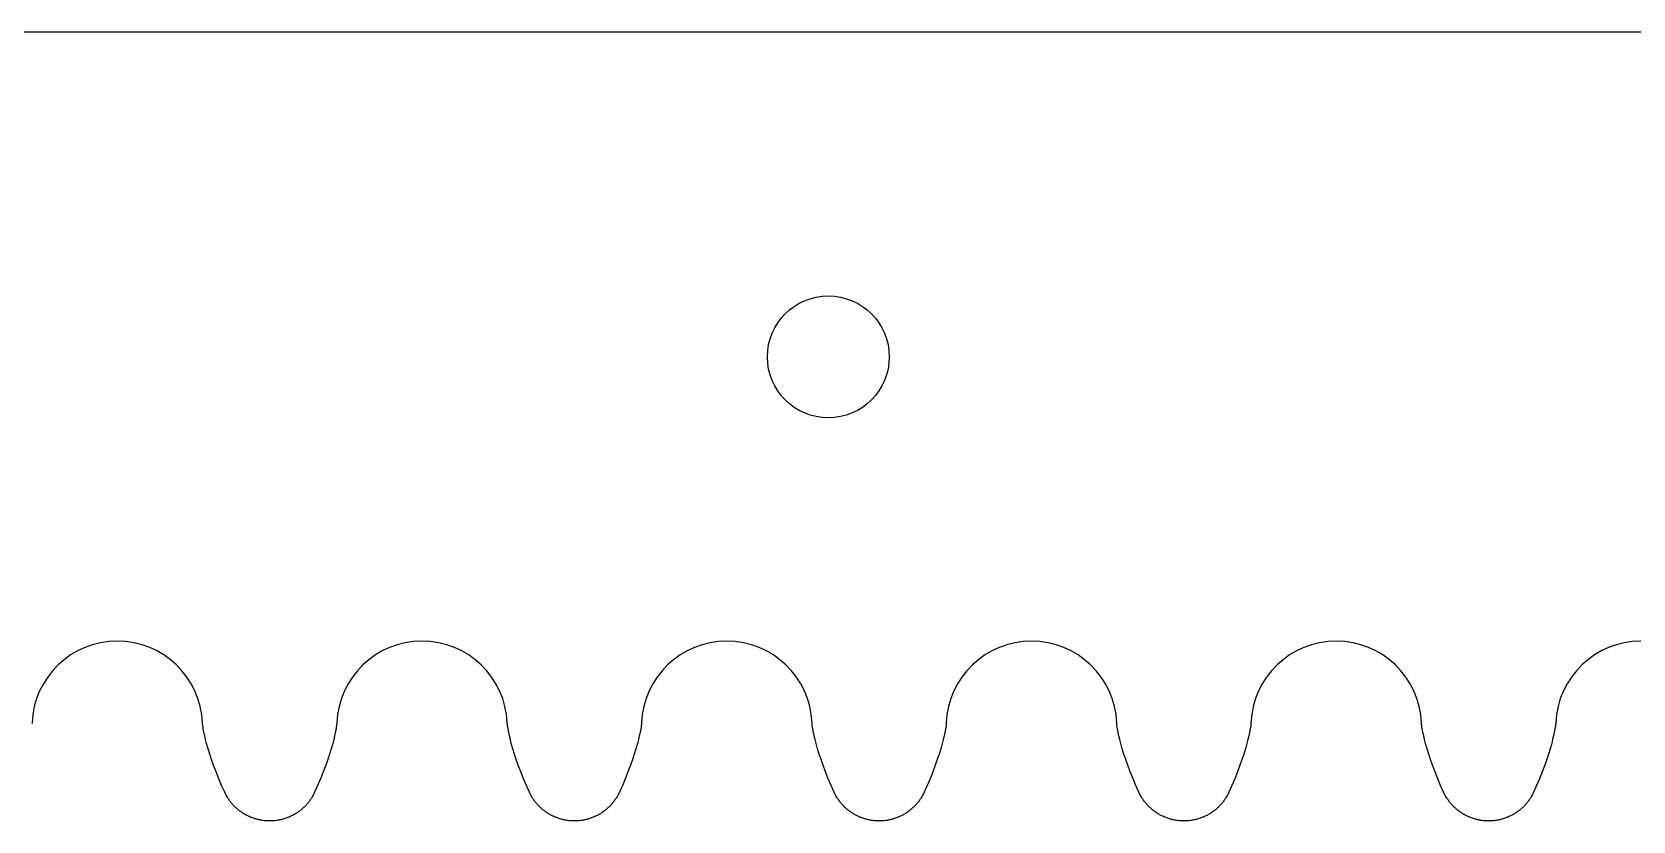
# Model space of a CAD drawing. Extents: x -1581 to -1270, y 120 to 168.
# Drawn here: x -1464.8 to -1425.4, y 119.9 to 139.33 of the extents above; entities that cross this region are included whole.
import ezdxf

# ---------------------------------------------------------------- set-up
doc = ezdxf.new("R2010")
doc.units = 0
doc.layers.add('V2_X8M8_BEARINGS', color=7, linetype='CONTINUOUS')

msp = doc.modelspace()

# ---------------------------------------------------------------- linework, layer by layer
at = {"layer": 'V2_X8M8_BEARINGS'}
for p, q in [((-1580.467, 139.332, -0.042), (-1334.697, 139.332, -0.042)), ((-1464.797, 122.313, -0.042), (-1464.798, 122.298, -0.042)), ((-1460.6, 122.298, -0.042), (-1460.601, 122.313, -0.042)), ((-1460.599, 122.29, -0.042), (-1460.6, 122.298, -0.042)), ((-1460.599, 122.285, -0.042), (-1460.599, 122.29, -0.042)), ((-1460.598, 122.277, -0.042), (-1460.599, 122.285, -0.042)), ((-1460.595, 122.252, -0.042), (-1460.598, 122.277, -0.042)), ((-1460.589, 122.217, -0.042), (-1460.595, 122.252, -0.042)), ((-1460.582, 122.171, -0.042), (-1460.589, 122.217, -0.042)), ((-1460.565, 122.085, -0.042), (-1460.582, 122.171, -0.042)), ((-1457.316, 122.171, -0.042), (-1457.333, 122.085, -0.042)), ((-1457.308, 122.217, -0.042), (-1457.316, 122.171, -0.042)), ((-1457.303, 122.252, -0.042), (-1457.308, 122.217, -0.042)), ((-1457.3, 122.277, -0.042), (-1457.303, 122.252, -0.042)), ((-1457.299, 122.285, -0.042), (-1457.3, 122.277, -0.042)), ((-1457.298, 122.298, -0.042), (-1457.299, 122.29, -0.042)), ((-1457.299, 122.29, -0.042), (-1457.299, 122.285, -0.042)), ((-1457.297, 122.313, -0.042), (-1457.298, 122.298, -0.042)), ((-1453.1, 122.298, -0.042), (-1453.101, 122.313, -0.042)), ((-1453.099, 122.29, -0.042), (-1453.1, 122.298, -0.042)), ((-1453.099, 122.285, -0.042), (-1453.099, 122.29, -0.042)), ((-1453.098, 122.277, -0.042), (-1453.099, 122.285, -0.042)), ((-1453.095, 122.252, -0.042), (-1453.098, 122.277, -0.042)), ((-1453.089, 122.217, -0.042), (-1453.095, 122.252, -0.042)), ((-1453.082, 122.171, -0.042), (-1453.089, 122.217, -0.042)), ((-1453.065, 122.085, -0.042), (-1453.082, 122.171, -0.042)), ((-1449.816, 122.171, -0.042), (-1449.833, 122.085, -0.042)), ((-1449.808, 122.217, -0.042), (-1449.816, 122.171, -0.042)), ((-1449.803, 122.252, -0.042), (-1449.808, 122.217, -0.042)), ((-1449.8, 122.277, -0.042), (-1449.803, 122.252, -0.042)), ((-1449.799, 122.285, -0.042), (-1449.8, 122.277, -0.042)), ((-1449.798, 122.298, -0.042), (-1449.799, 122.29, -0.042)), ((-1449.799, 122.29, -0.042), (-1449.799, 122.285, -0.042)), ((-1449.797, 122.313, -0.042), (-1449.798, 122.298, -0.042)), ((-1445.6, 122.298, -0.042), (-1445.601, 122.313, -0.042)), ((-1445.599, 122.29, -0.042), (-1445.6, 122.298, -0.042)), ((-1445.599, 122.285, -0.042), (-1445.599, 122.29, -0.042)), ((-1445.598, 122.277, -0.042), (-1445.599, 122.285, -0.042)), ((-1445.595, 122.252, -0.042), (-1445.598, 122.277, -0.042)), ((-1445.589, 122.217, -0.042), (-1445.595, 122.252, -0.042)), ((-1445.582, 122.171, -0.042), (-1445.589, 122.217, -0.042)), ((-1445.565, 122.085, -0.042), (-1445.582, 122.171, -0.042)), ((-1442.316, 122.171, -0.042), (-1442.333, 122.085, -0.042)), ((-1442.308, 122.217, -0.042), (-1442.316, 122.171, -0.042)), ((-1442.303, 122.252, -0.042), (-1442.308, 122.217, -0.042)), ((-1442.3, 122.277, -0.042), (-1442.303, 122.252, -0.042)), ((-1442.299, 122.285, -0.042), (-1442.3, 122.277, -0.042)), ((-1442.298, 122.298, -0.042), (-1442.299, 122.29, -0.042)), ((-1442.299, 122.29, -0.042), (-1442.299, 122.285, -0.042)), ((-1442.297, 122.313, -0.042), (-1442.298, 122.298, -0.042)), ((-1438.1, 122.298, -0.042), (-1438.101, 122.313, -0.042)), ((-1438.099, 122.29, -0.042), (-1438.1, 122.298, -0.042)), ((-1438.099, 122.285, -0.042), (-1438.099, 122.29, -0.042)), ((-1438.098, 122.277, -0.042), (-1438.099, 122.285, -0.042)), ((-1438.095, 122.252, -0.042), (-1438.098, 122.277, -0.042)), ((-1438.089, 122.217, -0.042), (-1438.095, 122.252, -0.042)), ((-1438.082, 122.171, -0.042), (-1438.089, 122.217, -0.042)), ((-1438.065, 122.085, -0.042), (-1438.082, 122.171, -0.042)), ((-1434.816, 122.171, -0.042), (-1434.833, 122.085, -0.042)), ((-1434.808, 122.217, -0.042), (-1434.816, 122.171, -0.042)), ((-1434.803, 122.252, -0.042), (-1434.808, 122.217, -0.042)), ((-1434.8, 122.277, -0.042), (-1434.803, 122.252, -0.042)), ((-1434.799, 122.285, -0.042), (-1434.8, 122.277, -0.042)), ((-1434.798, 122.298, -0.042), (-1434.799, 122.29, -0.042)), ((-1434.799, 122.29, -0.042), (-1434.799, 122.285, -0.042)), ((-1434.797, 122.313, -0.042), (-1434.798, 122.298, -0.042)), ((-1430.6, 122.298, -0.042), (-1430.6, 122.313, -0.042)), ((-1430.599, 122.29, -0.042), (-1430.6, 122.298, -0.042)), ((-1430.599, 122.285, -0.042), (-1430.599, 122.29, -0.042)), ((-1430.598, 122.277, -0.042), (-1430.599, 122.285, -0.042)), ((-1430.595, 122.252, -0.042), (-1430.598, 122.277, -0.042)), ((-1430.589, 122.217, -0.042), (-1430.595, 122.252, -0.042)), ((-1430.582, 122.171, -0.042), (-1430.589, 122.217, -0.042)), ((-1430.565, 122.085, -0.042), (-1430.582, 122.171, -0.042)), ((-1427.316, 122.171, -0.042), (-1427.333, 122.085, -0.042)), ((-1427.308, 122.217, -0.042), (-1427.316, 122.171, -0.042)), ((-1427.303, 122.252, -0.042), (-1427.308, 122.217, -0.042)), ((-1427.3, 122.277, -0.042), (-1427.303, 122.252, -0.042)), ((-1427.299, 122.285, -0.042), (-1427.3, 122.277, -0.042)), ((-1427.298, 122.298, -0.042), (-1427.299, 122.29, -0.042)), ((-1427.299, 122.29, -0.042), (-1427.299, 122.285, -0.042)), ((-1427.297, 122.313, -0.042), (-1427.298, 122.298, -0.042)), ((-1460.546, 121.997, -0.042), (-1460.565, 122.085, -0.042)), ((-1460.525, 121.907, -0.042), (-1460.546, 121.997, -0.042)), ((-1460.501, 121.814, -0.042), (-1460.525, 121.907, -0.042)), ((-1460.464, 121.683, -0.042), (-1460.501, 121.814, -0.042)), ((-1457.397, 121.814, -0.042), (-1457.434, 121.683, -0.042)), ((-1457.373, 121.907, -0.042), (-1457.397, 121.814, -0.042)), ((-1457.352, 121.997, -0.042), (-1457.373, 121.907, -0.042)), ((-1457.333, 122.085, -0.042), (-1457.352, 121.997, -0.042)), ((-1453.046, 121.997, -0.042), (-1453.065, 122.085, -0.042)), ((-1453.025, 121.907, -0.042), (-1453.046, 121.997, -0.042)), ((-1453.001, 121.814, -0.042), (-1453.025, 121.907, -0.042)), ((-1452.964, 121.683, -0.042), (-1453.001, 121.814, -0.042)), ((-1449.897, 121.814, -0.042), (-1449.934, 121.683, -0.042)), ((-1449.873, 121.907, -0.042), (-1449.897, 121.814, -0.042)), ((-1449.852, 121.997, -0.042), (-1449.873, 121.907, -0.042)), ((-1449.833, 122.085, -0.042), (-1449.852, 121.997, -0.042)), ((-1445.546, 121.997, -0.042), (-1445.565, 122.085, -0.042)), ((-1445.525, 121.907, -0.042), (-1445.546, 121.997, -0.042)), ((-1445.501, 121.814, -0.042), (-1445.525, 121.907, -0.042)), ((-1445.464, 121.683, -0.042), (-1445.501, 121.814, -0.042)), ((-1442.397, 121.814, -0.042), (-1442.434, 121.683, -0.042)), ((-1442.373, 121.907, -0.042), (-1442.397, 121.814, -0.042)), ((-1442.352, 121.997, -0.042), (-1442.373, 121.907, -0.042)), ((-1442.333, 122.085, -0.042), (-1442.352, 121.997, -0.042)), ((-1438.046, 121.997, -0.042), (-1438.065, 122.085, -0.042)), ((-1438.025, 121.907, -0.042), (-1438.046, 121.997, -0.042)), ((-1438.001, 121.814, -0.042), (-1438.025, 121.907, -0.042)), ((-1437.964, 121.683, -0.042), (-1438.001, 121.814, -0.042)), ((-1434.897, 121.814, -0.042), (-1434.934, 121.683, -0.042)), ((-1434.873, 121.907, -0.042), (-1434.897, 121.814, -0.042)), ((-1434.852, 121.997, -0.042), (-1434.873, 121.907, -0.042)), ((-1434.833, 122.085, -0.042), (-1434.852, 121.997, -0.042)), ((-1430.546, 121.997, -0.042), (-1430.565, 122.085, -0.042)), ((-1430.525, 121.907, -0.042), (-1430.546, 121.997, -0.042)), ((-1430.501, 121.814, -0.042), (-1430.525, 121.907, -0.042)), ((-1430.464, 121.683, -0.042), (-1430.501, 121.814, -0.042)), ((-1427.397, 121.814, -0.042), (-1427.434, 121.683, -0.042)), ((-1427.373, 121.907, -0.042), (-1427.397, 121.814, -0.042)), ((-1427.352, 121.997, -0.042), (-1427.373, 121.907, -0.042)), ((-1427.333, 122.085, -0.042), (-1427.352, 121.997, -0.042)), ((-1460.423, 121.55, -0.042), (-1460.464, 121.683, -0.042)), ((-1460.378, 121.414, -0.042), (-1460.423, 121.55, -0.042)), ((-1460.329, 121.275, -0.042), (-1460.378, 121.414, -0.042)), ((-1457.52, 121.414, -0.042), (-1457.568, 121.275, -0.042)), ((-1457.475, 121.55, -0.042), (-1457.52, 121.414, -0.042)), ((-1457.434, 121.683, -0.042), (-1457.475, 121.55, -0.042)), ((-1452.923, 121.55, -0.042), (-1452.964, 121.683, -0.042)), ((-1452.878, 121.414, -0.042), (-1452.923, 121.55, -0.042)), ((-1452.829, 121.275, -0.042), (-1452.878, 121.414, -0.042)), ((-1450.02, 121.414, -0.042), (-1450.068, 121.275, -0.042)), ((-1449.975, 121.55, -0.042), (-1450.02, 121.414, -0.042)), ((-1449.934, 121.683, -0.042), (-1449.975, 121.55, -0.042)), ((-1445.423, 121.55, -0.042), (-1445.464, 121.683, -0.042)), ((-1445.378, 121.414, -0.042), (-1445.423, 121.55, -0.042)), ((-1445.329, 121.275, -0.042), (-1445.378, 121.414, -0.042)), ((-1442.52, 121.414, -0.042), (-1442.568, 121.275, -0.042)), ((-1442.475, 121.55, -0.042), (-1442.52, 121.414, -0.042)), ((-1442.434, 121.683, -0.042), (-1442.475, 121.55, -0.042)), ((-1437.923, 121.55, -0.042), (-1437.964, 121.683, -0.042)), ((-1437.878, 121.414, -0.042), (-1437.923, 121.55, -0.042)), ((-1437.829, 121.275, -0.042), (-1437.878, 121.414, -0.042)), ((-1435.02, 121.414, -0.042), (-1435.068, 121.275, -0.042)), ((-1434.975, 121.55, -0.042), (-1435.02, 121.414, -0.042)), ((-1434.934, 121.683, -0.042), (-1434.975, 121.55, -0.042)), ((-1430.423, 121.55, -0.042), (-1430.464, 121.683, -0.042)), ((-1430.378, 121.414, -0.042), (-1430.423, 121.55, -0.042)), ((-1430.329, 121.275, -0.042), (-1430.378, 121.414, -0.042)), ((-1427.519, 121.414, -0.042), (-1427.568, 121.275, -0.042)), ((-1427.475, 121.55, -0.042), (-1427.519, 121.414, -0.042)), ((-1427.434, 121.683, -0.042), (-1427.475, 121.55, -0.042)), ((-1460.267, 121.11, -0.042), (-1460.329, 121.275, -0.042)), ((-1460.201, 120.944, -0.042), (-1460.267, 121.11, -0.042)), ((-1457.631, 121.11, -0.042), (-1457.697, 120.944, -0.042)), ((-1457.568, 121.275, -0.042), (-1457.631, 121.11, -0.042)), ((-1452.767, 121.11, -0.042), (-1452.829, 121.275, -0.042)), ((-1452.701, 120.944, -0.042), (-1452.767, 121.11, -0.042)), ((-1450.131, 121.11, -0.042), (-1450.197, 120.944, -0.042)), ((-1450.068, 121.275, -0.042), (-1450.131, 121.11, -0.042)), ((-1445.267, 121.11, -0.042), (-1445.329, 121.275, -0.042)), ((-1445.201, 120.944, -0.042), (-1445.267, 121.11, -0.042)), ((-1442.631, 121.11, -0.042), (-1442.697, 120.944, -0.042)), ((-1442.568, 121.275, -0.042), (-1442.631, 121.11, -0.042)), ((-1437.767, 121.11, -0.042), (-1437.829, 121.275, -0.042)), ((-1437.701, 120.944, -0.042), (-1437.767, 121.11, -0.042)), ((-1435.131, 121.11, -0.042), (-1435.197, 120.944, -0.042)), ((-1435.068, 121.275, -0.042), (-1435.131, 121.11, -0.042)), ((-1430.267, 121.11, -0.042), (-1430.329, 121.275, -0.042)), ((-1430.201, 120.944, -0.042), (-1430.267, 121.11, -0.042)), ((-1427.631, 121.11, -0.042), (-1427.697, 120.944, -0.042)), ((-1427.568, 121.275, -0.042), (-1427.631, 121.11, -0.042)), ((-1460.13, 120.778, -0.042), (-1460.201, 120.944, -0.042)), ((-1460.056, 120.612, -0.042), (-1460.13, 120.778, -0.042)), ((-1460.038, 120.575, -0.042), (-1460.056, 120.612, -0.042)), ((-1460.019, 120.538, -0.042), (-1460.038, 120.575, -0.042)), ((-1457.86, 120.575, -0.042), (-1457.879, 120.538, -0.042)), ((-1457.842, 120.612, -0.042), (-1457.86, 120.575, -0.042)), ((-1457.768, 120.778, -0.042), (-1457.842, 120.612, -0.042)), ((-1457.697, 120.944, -0.042), (-1457.768, 120.778, -0.042)), ((-1452.63, 120.778, -0.042), (-1452.701, 120.944, -0.042)), ((-1452.556, 120.612, -0.042), (-1452.63, 120.778, -0.042)), ((-1452.538, 120.575, -0.042), (-1452.556, 120.612, -0.042)), ((-1452.519, 120.538, -0.042), (-1452.538, 120.575, -0.042)), ((-1450.36, 120.575, -0.042), (-1450.379, 120.538, -0.042)), ((-1450.342, 120.612, -0.042), (-1450.36, 120.575, -0.042)), ((-1450.268, 120.778, -0.042), (-1450.342, 120.612, -0.042)), ((-1450.197, 120.944, -0.042), (-1450.268, 120.778, -0.042)), ((-1445.13, 120.778, -0.042), (-1445.201, 120.944, -0.042)), ((-1445.056, 120.612, -0.042), (-1445.13, 120.778, -0.042)), ((-1445.038, 120.575, -0.042), (-1445.056, 120.612, -0.042)), ((-1445.019, 120.538, -0.042), (-1445.038, 120.575, -0.042)), ((-1442.86, 120.575, -0.042), (-1442.879, 120.538, -0.042)), ((-1442.842, 120.612, -0.042), (-1442.86, 120.575, -0.042)), ((-1442.768, 120.778, -0.042), (-1442.842, 120.612, -0.042)), ((-1442.697, 120.944, -0.042), (-1442.768, 120.778, -0.042)), ((-1437.63, 120.778, -0.042), (-1437.701, 120.944, -0.042)), ((-1437.556, 120.612, -0.042), (-1437.63, 120.778, -0.042)), ((-1437.538, 120.575, -0.042), (-1437.556, 120.612, -0.042)), ((-1437.519, 120.538, -0.042), (-1437.538, 120.575, -0.042)), ((-1435.36, 120.575, -0.042), (-1435.379, 120.538, -0.042)), ((-1435.342, 120.612, -0.042), (-1435.36, 120.575, -0.042)), ((-1435.268, 120.778, -0.042), (-1435.342, 120.612, -0.042)), ((-1435.197, 120.944, -0.042), (-1435.268, 120.778, -0.042)), ((-1430.13, 120.778, -0.042), (-1430.201, 120.944, -0.042)), ((-1430.056, 120.612, -0.042), (-1430.13, 120.778, -0.042)), ((-1430.038, 120.575, -0.042), (-1430.056, 120.612, -0.042)), ((-1430.019, 120.538, -0.042), (-1430.038, 120.575, -0.042)), ((-1427.86, 120.575, -0.042), (-1427.879, 120.538, -0.042)), ((-1427.842, 120.612, -0.042), (-1427.86, 120.575, -0.042)), ((-1427.768, 120.778, -0.042), (-1427.842, 120.612, -0.042)), ((-1427.697, 120.944, -0.042), (-1427.768, 120.778, -0.042)), ((-1459.998, 120.501, -0.042), (-1460.019, 120.538, -0.042)), ((-1459.976, 120.465, -0.042), (-1459.998, 120.501, -0.042)), ((-1459.964, 120.447, -0.042), (-1459.976, 120.465, -0.042)), ((-1459.952, 120.43, -0.042), (-1459.964, 120.447, -0.042)), ((-1459.94, 120.412, -0.042), (-1459.952, 120.43, -0.042)), ((-1459.927, 120.395, -0.042), (-1459.94, 120.412, -0.042)), ((-1459.914, 120.377, -0.042), (-1459.927, 120.395, -0.042)), ((-1459.901, 120.36, -0.042), (-1459.914, 120.377, -0.042)), ((-1459.887, 120.343, -0.042), (-1459.901, 120.36, -0.042)), ((-1459.873, 120.327, -0.042), (-1459.887, 120.343, -0.042)), ((-1459.858, 120.31, -0.042), (-1459.873, 120.327, -0.042)), ((-1459.844, 120.294, -0.042), (-1459.858, 120.31, -0.042)), ((-1459.829, 120.278, -0.042), (-1459.844, 120.294, -0.042)), ((-1459.813, 120.262, -0.042), (-1459.829, 120.278, -0.042)), ((-1459.798, 120.247, -0.042), (-1459.813, 120.262, -0.042)), ((-1459.782, 120.232, -0.042), (-1459.798, 120.247, -0.042)), ((-1459.765, 120.217, -0.042), (-1459.782, 120.232, -0.042)), ((-1459.749, 120.202, -0.042), (-1459.765, 120.217, -0.042)), ((-1459.732, 120.187, -0.042), (-1459.749, 120.202, -0.042)), ((-1459.715, 120.173, -0.042), (-1459.732, 120.187, -0.042)), ((-1458.166, 120.187, -0.042), (-1458.183, 120.173, -0.042)), ((-1458.149, 120.202, -0.042), (-1458.166, 120.187, -0.042)), ((-1458.133, 120.217, -0.042), (-1458.149, 120.202, -0.042)), ((-1458.116, 120.232, -0.042), (-1458.133, 120.217, -0.042)), ((-1458.1, 120.247, -0.042), (-1458.116, 120.232, -0.042)), ((-1458.085, 120.262, -0.042), (-1458.1, 120.247, -0.042)), ((-1458.069, 120.278, -0.042), (-1458.085, 120.262, -0.042)), ((-1458.054, 120.294, -0.042), (-1458.069, 120.278, -0.042)), ((-1458.039, 120.31, -0.042), (-1458.054, 120.294, -0.042)), ((-1458.025, 120.327, -0.042), (-1458.039, 120.31, -0.042)), ((-1458.011, 120.343, -0.042), (-1458.025, 120.327, -0.042)), ((-1457.997, 120.36, -0.042), (-1458.011, 120.343, -0.042)), ((-1457.984, 120.377, -0.042), (-1457.997, 120.36, -0.042)), ((-1457.971, 120.395, -0.042), (-1457.984, 120.377, -0.042)), ((-1457.958, 120.412, -0.042), (-1457.971, 120.395, -0.042)), ((-1457.946, 120.43, -0.042), (-1457.958, 120.412, -0.042)), ((-1457.934, 120.447, -0.042), (-1457.946, 120.43, -0.042)), ((-1457.922, 120.465, -0.042), (-1457.934, 120.447, -0.042)), ((-1457.9, 120.501, -0.042), (-1457.922, 120.465, -0.042)), ((-1457.879, 120.538, -0.042), (-1457.9, 120.501, -0.042)), ((-1452.498, 120.501, -0.042), (-1452.519, 120.538, -0.042)), ((-1452.476, 120.465, -0.042), (-1452.498, 120.501, -0.042)), ((-1452.464, 120.447, -0.042), (-1452.476, 120.465, -0.042)), ((-1452.452, 120.43, -0.042), (-1452.464, 120.447, -0.042)), ((-1452.44, 120.412, -0.042), (-1452.452, 120.43, -0.042)), ((-1452.427, 120.395, -0.042), (-1452.44, 120.412, -0.042)), ((-1452.414, 120.377, -0.042), (-1452.427, 120.395, -0.042)), ((-1452.401, 120.36, -0.042), (-1452.414, 120.377, -0.042)), ((-1452.387, 120.343, -0.042), (-1452.401, 120.36, -0.042)), ((-1452.373, 120.327, -0.042), (-1452.387, 120.343, -0.042)), ((-1452.358, 120.31, -0.042), (-1452.373, 120.327, -0.042)), ((-1452.344, 120.294, -0.042), (-1452.358, 120.31, -0.042)), ((-1452.329, 120.278, -0.042), (-1452.344, 120.294, -0.042)), ((-1452.313, 120.262, -0.042), (-1452.329, 120.278, -0.042)), ((-1452.298, 120.247, -0.042), (-1452.313, 120.262, -0.042)), ((-1452.282, 120.232, -0.042), (-1452.298, 120.247, -0.042)), ((-1452.265, 120.217, -0.042), (-1452.282, 120.232, -0.042)), ((-1452.249, 120.202, -0.042), (-1452.265, 120.217, -0.042)), ((-1452.232, 120.187, -0.042), (-1452.249, 120.202, -0.042)), ((-1452.215, 120.173, -0.042), (-1452.232, 120.187, -0.042)), ((-1450.666, 120.187, -0.042), (-1450.683, 120.173, -0.042)), ((-1450.649, 120.202, -0.042), (-1450.666, 120.187, -0.042)), ((-1450.633, 120.217, -0.042), (-1450.649, 120.202, -0.042)), ((-1450.616, 120.232, -0.042), (-1450.633, 120.217, -0.042)), ((-1450.6, 120.247, -0.042), (-1450.616, 120.232, -0.042)), ((-1450.585, 120.262, -0.042), (-1450.6, 120.247, -0.042)), ((-1450.569, 120.278, -0.042), (-1450.585, 120.262, -0.042)), ((-1450.554, 120.294, -0.042), (-1450.569, 120.278, -0.042)), ((-1450.539, 120.31, -0.042), (-1450.554, 120.294, -0.042)), ((-1450.525, 120.327, -0.042), (-1450.539, 120.31, -0.042)), ((-1450.511, 120.343, -0.042), (-1450.525, 120.327, -0.042)), ((-1450.497, 120.36, -0.042), (-1450.511, 120.343, -0.042)), ((-1450.484, 120.377, -0.042), (-1450.497, 120.36, -0.042)), ((-1450.471, 120.395, -0.042), (-1450.484, 120.377, -0.042)), ((-1450.458, 120.412, -0.042), (-1450.471, 120.395, -0.042)), ((-1450.446, 120.43, -0.042), (-1450.458, 120.412, -0.042)), ((-1450.434, 120.447, -0.042), (-1450.446, 120.43, -0.042)), ((-1450.422, 120.465, -0.042), (-1450.434, 120.447, -0.042)), ((-1450.4, 120.501, -0.042), (-1450.422, 120.465, -0.042)), ((-1450.379, 120.538, -0.042), (-1450.4, 120.501, -0.042)), ((-1444.998, 120.501, -0.042), (-1445.019, 120.538, -0.042)), ((-1444.976, 120.465, -0.042), (-1444.998, 120.501, -0.042)), ((-1444.964, 120.447, -0.042), (-1444.976, 120.465, -0.042)), ((-1444.952, 120.43, -0.042), (-1444.964, 120.447, -0.042)), ((-1444.94, 120.412, -0.042), (-1444.952, 120.43, -0.042)), ((-1444.927, 120.395, -0.042), (-1444.94, 120.412, -0.042)), ((-1444.914, 120.377, -0.042), (-1444.927, 120.395, -0.042)), ((-1444.901, 120.36, -0.042), (-1444.914, 120.377, -0.042)), ((-1444.887, 120.343, -0.042), (-1444.901, 120.36, -0.042)), ((-1444.873, 120.327, -0.042), (-1444.887, 120.343, -0.042)), ((-1444.858, 120.31, -0.042), (-1444.873, 120.327, -0.042)), ((-1444.844, 120.294, -0.042), (-1444.858, 120.31, -0.042)), ((-1444.829, 120.278, -0.042), (-1444.844, 120.294, -0.042)), ((-1444.813, 120.262, -0.042), (-1444.829, 120.278, -0.042)), ((-1444.798, 120.247, -0.042), (-1444.813, 120.262, -0.042)), ((-1444.782, 120.232, -0.042), (-1444.798, 120.247, -0.042)), ((-1444.765, 120.217, -0.042), (-1444.782, 120.232, -0.042)), ((-1444.749, 120.202, -0.042), (-1444.765, 120.217, -0.042)), ((-1444.732, 120.187, -0.042), (-1444.749, 120.202, -0.042)), ((-1444.715, 120.173, -0.042), (-1444.732, 120.187, -0.042)), ((-1443.166, 120.187, -0.042), (-1443.183, 120.173, -0.042)), ((-1443.149, 120.202, -0.042), (-1443.166, 120.187, -0.042)), ((-1443.133, 120.217, -0.042), (-1443.149, 120.202, -0.042)), ((-1443.116, 120.232, -0.042), (-1443.133, 120.217, -0.042)), ((-1443.1, 120.247, -0.042), (-1443.116, 120.232, -0.042)), ((-1443.085, 120.262, -0.042), (-1443.1, 120.247, -0.042)), ((-1443.069, 120.278, -0.042), (-1443.085, 120.262, -0.042)), ((-1443.054, 120.294, -0.042), (-1443.069, 120.278, -0.042)), ((-1443.039, 120.31, -0.042), (-1443.054, 120.294, -0.042)), ((-1443.025, 120.327, -0.042), (-1443.039, 120.31, -0.042)), ((-1443.011, 120.343, -0.042), (-1443.025, 120.327, -0.042)), ((-1442.997, 120.36, -0.042), (-1443.011, 120.343, -0.042)), ((-1442.984, 120.377, -0.042), (-1442.997, 120.36, -0.042)), ((-1442.971, 120.395, -0.042), (-1442.984, 120.377, -0.042)), ((-1442.958, 120.412, -0.042), (-1442.971, 120.395, -0.042)), ((-1442.946, 120.43, -0.042), (-1442.958, 120.412, -0.042)), ((-1442.934, 120.447, -0.042), (-1442.946, 120.43, -0.042)), ((-1442.922, 120.465, -0.042), (-1442.934, 120.447, -0.042)), ((-1442.9, 120.501, -0.042), (-1442.922, 120.465, -0.042)), ((-1442.879, 120.538, -0.042), (-1442.9, 120.501, -0.042)), ((-1437.498, 120.501, -0.042), (-1437.519, 120.538, -0.042)), ((-1437.476, 120.465, -0.042), (-1437.498, 120.501, -0.042)), ((-1437.464, 120.447, -0.042), (-1437.476, 120.465, -0.042)), ((-1437.452, 120.43, -0.042), (-1437.464, 120.447, -0.042)), ((-1437.44, 120.412, -0.042), (-1437.452, 120.43, -0.042)), ((-1437.427, 120.395, -0.042), (-1437.44, 120.412, -0.042)), ((-1437.414, 120.377, -0.042), (-1437.427, 120.395, -0.042)), ((-1437.401, 120.36, -0.042), (-1437.414, 120.377, -0.042)), ((-1437.387, 120.343, -0.042), (-1437.401, 120.36, -0.042)), ((-1437.373, 120.327, -0.042), (-1437.387, 120.343, -0.042)), ((-1437.358, 120.31, -0.042), (-1437.373, 120.327, -0.042)), ((-1437.344, 120.294, -0.042), (-1437.358, 120.31, -0.042)), ((-1437.329, 120.278, -0.042), (-1437.344, 120.294, -0.042)), ((-1437.313, 120.262, -0.042), (-1437.329, 120.278, -0.042)), ((-1437.298, 120.247, -0.042), (-1437.313, 120.262, -0.042)), ((-1437.282, 120.232, -0.042), (-1437.298, 120.247, -0.042)), ((-1437.265, 120.217, -0.042), (-1437.282, 120.232, -0.042)), ((-1437.249, 120.202, -0.042), (-1437.265, 120.217, -0.042)), ((-1437.232, 120.187, -0.042), (-1437.249, 120.202, -0.042)), ((-1437.215, 120.173, -0.042), (-1437.232, 120.187, -0.042)), ((-1435.666, 120.187, -0.042), (-1435.683, 120.173, -0.042)), ((-1435.649, 120.202, -0.042), (-1435.666, 120.187, -0.042)), ((-1435.633, 120.217, -0.042), (-1435.649, 120.202, -0.042)), ((-1435.616, 120.232, -0.042), (-1435.633, 120.217, -0.042)), ((-1435.6, 120.247, -0.042), (-1435.616, 120.232, -0.042)), ((-1435.585, 120.262, -0.042), (-1435.6, 120.247, -0.042)), ((-1435.569, 120.278, -0.042), (-1435.585, 120.262, -0.042)), ((-1435.554, 120.294, -0.042), (-1435.569, 120.278, -0.042)), ((-1435.539, 120.31, -0.042), (-1435.554, 120.294, -0.042)), ((-1435.525, 120.327, -0.042), (-1435.539, 120.31, -0.042)), ((-1435.511, 120.343, -0.042), (-1435.525, 120.327, -0.042)), ((-1435.497, 120.36, -0.042), (-1435.511, 120.343, -0.042)), ((-1435.484, 120.377, -0.042), (-1435.497, 120.36, -0.042)), ((-1435.471, 120.395, -0.042), (-1435.484, 120.377, -0.042)), ((-1435.458, 120.412, -0.042), (-1435.471, 120.395, -0.042)), ((-1435.446, 120.43, -0.042), (-1435.458, 120.412, -0.042)), ((-1435.434, 120.447, -0.042), (-1435.446, 120.43, -0.042)), ((-1435.422, 120.465, -0.042), (-1435.434, 120.447, -0.042)), ((-1435.4, 120.501, -0.042), (-1435.422, 120.465, -0.042)), ((-1435.379, 120.538, -0.042), (-1435.4, 120.501, -0.042)), ((-1429.998, 120.501, -0.042), (-1430.019, 120.538, -0.042)), ((-1429.976, 120.465, -0.042), (-1429.998, 120.501, -0.042)), ((-1429.964, 120.447, -0.042), (-1429.976, 120.465, -0.042)), ((-1429.952, 120.43, -0.042), (-1429.964, 120.447, -0.042)), ((-1429.94, 120.412, -0.042), (-1429.952, 120.43, -0.042)), ((-1429.927, 120.395, -0.042), (-1429.94, 120.412, -0.042)), ((-1429.914, 120.377, -0.042), (-1429.927, 120.395, -0.042)), ((-1429.901, 120.36, -0.042), (-1429.914, 120.377, -0.042)), ((-1429.887, 120.343, -0.042), (-1429.901, 120.36, -0.042)), ((-1429.873, 120.327, -0.042), (-1429.887, 120.343, -0.042)), ((-1429.858, 120.31, -0.042), (-1429.873, 120.327, -0.042)), ((-1429.844, 120.294, -0.042), (-1429.858, 120.31, -0.042)), ((-1429.829, 120.278, -0.042), (-1429.844, 120.294, -0.042)), ((-1429.813, 120.262, -0.042), (-1429.829, 120.278, -0.042)), ((-1429.798, 120.247, -0.042), (-1429.813, 120.262, -0.042)), ((-1429.782, 120.232, -0.042), (-1429.798, 120.247, -0.042)), ((-1429.765, 120.217, -0.042), (-1429.782, 120.232, -0.042)), ((-1429.749, 120.202, -0.042), (-1429.765, 120.217, -0.042)), ((-1429.732, 120.187, -0.042), (-1429.749, 120.202, -0.042)), ((-1429.715, 120.173, -0.042), (-1429.732, 120.187, -0.042)), ((-1428.166, 120.187, -0.042), (-1428.183, 120.173, -0.042)), ((-1428.149, 120.202, -0.042), (-1428.166, 120.187, -0.042)), ((-1428.133, 120.217, -0.042), (-1428.149, 120.202, -0.042)), ((-1428.116, 120.232, -0.042), (-1428.133, 120.217, -0.042)), ((-1428.1, 120.247, -0.042), (-1428.116, 120.232, -0.042)), ((-1428.085, 120.262, -0.042), (-1428.1, 120.247, -0.042)), ((-1428.069, 120.278, -0.042), (-1428.085, 120.262, -0.042)), ((-1428.054, 120.294, -0.042), (-1428.069, 120.278, -0.042)), ((-1428.039, 120.31, -0.042), (-1428.054, 120.294, -0.042)), ((-1428.025, 120.327, -0.042), (-1428.039, 120.31, -0.042)), ((-1428.011, 120.343, -0.042), (-1428.025, 120.327, -0.042)), ((-1427.997, 120.36, -0.042), (-1428.011, 120.343, -0.042)), ((-1427.984, 120.377, -0.042), (-1427.997, 120.36, -0.042)), ((-1427.971, 120.395, -0.042), (-1427.984, 120.377, -0.042)), ((-1427.958, 120.412, -0.042), (-1427.971, 120.395, -0.042)), ((-1427.946, 120.43, -0.042), (-1427.958, 120.412, -0.042)), ((-1427.934, 120.447, -0.042), (-1427.946, 120.43, -0.042)), ((-1427.922, 120.465, -0.042), (-1427.934, 120.447, -0.042)), ((-1427.9, 120.501, -0.042), (-1427.922, 120.465, -0.042)), ((-1427.879, 120.538, -0.042), (-1427.9, 120.501, -0.042)), ((-1459.697, 120.159, -0.042), (-1459.715, 120.173, -0.042)), ((-1459.68, 120.146, -0.042), (-1459.697, 120.159, -0.042)), ((-1459.662, 120.133, -0.042), (-1459.68, 120.146, -0.042)), ((-1459.643, 120.12, -0.042), (-1459.662, 120.133, -0.042)), ((-1459.625, 120.107, -0.042), (-1459.643, 120.12, -0.042)), ((-1459.606, 120.095, -0.042), (-1459.625, 120.107, -0.042)), ((-1459.587, 120.083, -0.042), (-1459.606, 120.095, -0.042)), ((-1459.568, 120.072, -0.042), (-1459.587, 120.083, -0.042)), ((-1459.549, 120.061, -0.042), (-1459.568, 120.072, -0.042)), ((-1459.53, 120.05, -0.042), (-1459.549, 120.061, -0.042)), ((-1459.51, 120.039, -0.042), (-1459.53, 120.05, -0.042)), ((-1459.49, 120.029, -0.042), (-1459.51, 120.039, -0.042)), ((-1459.47, 120.02, -0.042), (-1459.49, 120.029, -0.042)), ((-1459.45, 120.01, -0.042), (-1459.47, 120.02, -0.042)), ((-1459.43, 120.001, -0.042), (-1459.45, 120.01, -0.042)), ((-1459.409, 119.993, -0.042), (-1459.43, 120.001, -0.042)), ((-1459.389, 119.985, -0.042), (-1459.409, 119.993, -0.042)), ((-1459.368, 119.977, -0.042), (-1459.389, 119.985, -0.042)), ((-1459.347, 119.969, -0.042), (-1459.368, 119.977, -0.042)), ((-1459.326, 119.962, -0.042), (-1459.347, 119.969, -0.042)), ((-1459.305, 119.956, -0.042), (-1459.326, 119.962, -0.042)), ((-1459.285, 119.95, -0.042), (-1459.305, 119.956, -0.042)), ((-1459.264, 119.944, -0.042), (-1459.285, 119.95, -0.042)), ((-1459.242, 119.938, -0.042), (-1459.264, 119.944, -0.042)), ((-1459.221, 119.933, -0.042), (-1459.242, 119.938, -0.042)), ((-1459.2, 119.929, -0.042), (-1459.221, 119.933, -0.042)), ((-1459.179, 119.924, -0.042), (-1459.2, 119.929, -0.042)), ((-1459.158, 119.921, -0.042), (-1459.179, 119.924, -0.042)), ((-1459.137, 119.917, -0.042), (-1459.158, 119.921, -0.042)), ((-1459.116, 119.914, -0.042), (-1459.137, 119.917, -0.042)), ((-1459.074, 119.909, -0.042), (-1459.116, 119.914, -0.042)), ((-1459.032, 119.905, -0.042), (-1459.074, 119.909, -0.042)), ((-1458.99, 119.903, -0.042), (-1459.032, 119.905, -0.042)), ((-1458.949, 119.903, -0.042), (-1458.99, 119.903, -0.042)), ((-1458.908, 119.903, -0.042), (-1458.949, 119.903, -0.042)), ((-1458.866, 119.905, -0.042), (-1458.908, 119.903, -0.042)), ((-1458.824, 119.909, -0.042), (-1458.866, 119.905, -0.042)), ((-1458.782, 119.914, -0.042), (-1458.824, 119.909, -0.042)), ((-1458.761, 119.917, -0.042), (-1458.782, 119.914, -0.042)), ((-1458.74, 119.921, -0.042), (-1458.761, 119.917, -0.042)), ((-1458.719, 119.924, -0.042), (-1458.74, 119.921, -0.042)), ((-1458.698, 119.929, -0.042), (-1458.719, 119.924, -0.042)), ((-1458.677, 119.933, -0.042), (-1458.698, 119.929, -0.042)), ((-1458.655, 119.938, -0.042), (-1458.677, 119.933, -0.042)), ((-1458.634, 119.944, -0.042), (-1458.655, 119.938, -0.042)), ((-1458.613, 119.95, -0.042), (-1458.634, 119.944, -0.042)), ((-1458.592, 119.956, -0.042), (-1458.613, 119.95, -0.042)), ((-1458.571, 119.962, -0.042), (-1458.592, 119.956, -0.042)), ((-1458.551, 119.969, -0.042), (-1458.571, 119.962, -0.042)), ((-1458.53, 119.977, -0.042), (-1458.551, 119.969, -0.042)), ((-1458.509, 119.985, -0.042), (-1458.53, 119.977, -0.042)), ((-1458.489, 119.993, -0.042), (-1458.509, 119.985, -0.042)), ((-1458.468, 120.001, -0.042), (-1458.489, 119.993, -0.042)), ((-1458.448, 120.01, -0.042), (-1458.468, 120.001, -0.042)), ((-1458.428, 120.02, -0.042), (-1458.448, 120.01, -0.042)), ((-1458.408, 120.029, -0.042), (-1458.428, 120.02, -0.042)), ((-1458.388, 120.039, -0.042), (-1458.408, 120.029, -0.042)), ((-1458.368, 120.05, -0.042), (-1458.388, 120.039, -0.042)), ((-1458.349, 120.061, -0.042), (-1458.368, 120.05, -0.042)), ((-1458.33, 120.072, -0.042), (-1458.349, 120.061, -0.042)), ((-1458.31, 120.083, -0.042), (-1458.33, 120.072, -0.042)), ((-1458.292, 120.095, -0.042), (-1458.31, 120.083, -0.042)), ((-1458.273, 120.107, -0.042), (-1458.292, 120.095, -0.042)), ((-1458.254, 120.12, -0.042), (-1458.273, 120.107, -0.042)), ((-1458.236, 120.133, -0.042), (-1458.254, 120.12, -0.042)), ((-1458.218, 120.146, -0.042), (-1458.236, 120.133, -0.042)), ((-1458.201, 120.159, -0.042), (-1458.218, 120.146, -0.042)), ((-1458.183, 120.173, -0.042), (-1458.201, 120.159, -0.042)), ((-1452.197, 120.159, -0.042), (-1452.215, 120.173, -0.042)), ((-1452.18, 120.146, -0.042), (-1452.197, 120.159, -0.042)), ((-1452.162, 120.133, -0.042), (-1452.18, 120.146, -0.042)), ((-1452.143, 120.12, -0.042), (-1452.162, 120.133, -0.042)), ((-1452.125, 120.107, -0.042), (-1452.143, 120.12, -0.042)), ((-1452.106, 120.095, -0.042), (-1452.125, 120.107, -0.042)), ((-1452.087, 120.083, -0.042), (-1452.106, 120.095, -0.042)), ((-1452.068, 120.072, -0.042), (-1452.087, 120.083, -0.042)), ((-1452.049, 120.061, -0.042), (-1452.068, 120.072, -0.042)), ((-1452.03, 120.05, -0.042), (-1452.049, 120.061, -0.042)), ((-1452.01, 120.039, -0.042), (-1452.03, 120.05, -0.042)), ((-1451.99, 120.029, -0.042), (-1452.01, 120.039, -0.042)), ((-1451.97, 120.02, -0.042), (-1451.99, 120.029, -0.042)), ((-1451.95, 120.01, -0.042), (-1451.97, 120.02, -0.042)), ((-1451.93, 120.001, -0.042), (-1451.95, 120.01, -0.042)), ((-1451.909, 119.993, -0.042), (-1451.93, 120.001, -0.042)), ((-1451.889, 119.985, -0.042), (-1451.909, 119.993, -0.042)), ((-1451.868, 119.977, -0.042), (-1451.889, 119.985, -0.042)), ((-1451.847, 119.969, -0.042), (-1451.868, 119.977, -0.042)), ((-1451.826, 119.962, -0.042), (-1451.847, 119.969, -0.042)), ((-1451.805, 119.956, -0.042), (-1451.826, 119.962, -0.042)), ((-1451.785, 119.95, -0.042), (-1451.805, 119.956, -0.042)), ((-1451.764, 119.944, -0.042), (-1451.785, 119.95, -0.042)), ((-1451.742, 119.938, -0.042), (-1451.764, 119.944, -0.042)), ((-1451.721, 119.933, -0.042), (-1451.742, 119.938, -0.042)), ((-1451.7, 119.929, -0.042), (-1451.721, 119.933, -0.042)), ((-1451.679, 119.924, -0.042), (-1451.7, 119.929, -0.042)), ((-1451.658, 119.921, -0.042), (-1451.679, 119.924, -0.042)), ((-1451.637, 119.917, -0.042), (-1451.658, 119.921, -0.042)), ((-1451.616, 119.914, -0.042), (-1451.637, 119.917, -0.042)), ((-1451.574, 119.909, -0.042), (-1451.616, 119.914, -0.042)), ((-1451.532, 119.905, -0.042), (-1451.574, 119.909, -0.042)), ((-1451.49, 119.903, -0.042), (-1451.532, 119.905, -0.042)), ((-1451.449, 119.903, -0.042), (-1451.49, 119.903, -0.042)), ((-1451.408, 119.903, -0.042), (-1451.449, 119.903, -0.042)), ((-1451.366, 119.905, -0.042), (-1451.408, 119.903, -0.042)), ((-1451.324, 119.909, -0.042), (-1451.366, 119.905, -0.042)), ((-1451.282, 119.914, -0.042), (-1451.324, 119.909, -0.042)), ((-1451.261, 119.917, -0.042), (-1451.282, 119.914, -0.042)), ((-1451.24, 119.921, -0.042), (-1451.261, 119.917, -0.042)), ((-1451.219, 119.924, -0.042), (-1451.24, 119.921, -0.042)), ((-1451.198, 119.929, -0.042), (-1451.219, 119.924, -0.042)), ((-1451.177, 119.933, -0.042), (-1451.198, 119.929, -0.042)), ((-1451.155, 119.938, -0.042), (-1451.177, 119.933, -0.042)), ((-1451.134, 119.944, -0.042), (-1451.155, 119.938, -0.042)), ((-1451.113, 119.95, -0.042), (-1451.134, 119.944, -0.042)), ((-1451.092, 119.956, -0.042), (-1451.113, 119.95, -0.042)), ((-1451.071, 119.962, -0.042), (-1451.092, 119.956, -0.042)), ((-1451.051, 119.969, -0.042), (-1451.071, 119.962, -0.042)), ((-1451.03, 119.977, -0.042), (-1451.051, 119.969, -0.042)), ((-1451.009, 119.985, -0.042), (-1451.03, 119.977, -0.042)), ((-1450.989, 119.993, -0.042), (-1451.009, 119.985, -0.042)), ((-1450.968, 120.001, -0.042), (-1450.989, 119.993, -0.042)), ((-1450.948, 120.01, -0.042), (-1450.968, 120.001, -0.042)), ((-1450.928, 120.02, -0.042), (-1450.948, 120.01, -0.042)), ((-1450.908, 120.029, -0.042), (-1450.928, 120.02, -0.042)), ((-1450.888, 120.039, -0.042), (-1450.908, 120.029, -0.042)), ((-1450.868, 120.05, -0.042), (-1450.888, 120.039, -0.042)), ((-1450.849, 120.061, -0.042), (-1450.868, 120.05, -0.042)), ((-1450.83, 120.072, -0.042), (-1450.849, 120.061, -0.042)), ((-1450.81, 120.083, -0.042), (-1450.83, 120.072, -0.042)), ((-1450.792, 120.095, -0.042), (-1450.81, 120.083, -0.042)), ((-1450.773, 120.107, -0.042), (-1450.792, 120.095, -0.042)), ((-1450.754, 120.12, -0.042), (-1450.773, 120.107, -0.042)), ((-1450.736, 120.133, -0.042), (-1450.754, 120.12, -0.042)), ((-1450.718, 120.146, -0.042), (-1450.736, 120.133, -0.042)), ((-1450.701, 120.159, -0.042), (-1450.718, 120.146, -0.042)), ((-1450.683, 120.173, -0.042), (-1450.701, 120.159, -0.042)), ((-1444.697, 120.159, -0.042), (-1444.715, 120.173, -0.042)), ((-1444.68, 120.146, -0.042), (-1444.697, 120.159, -0.042)), ((-1444.662, 120.133, -0.042), (-1444.68, 120.146, -0.042)), ((-1444.643, 120.12, -0.042), (-1444.662, 120.133, -0.042)), ((-1444.625, 120.107, -0.042), (-1444.643, 120.12, -0.042)), ((-1444.606, 120.095, -0.042), (-1444.625, 120.107, -0.042)), ((-1444.587, 120.083, -0.042), (-1444.606, 120.095, -0.042)), ((-1444.568, 120.072, -0.042), (-1444.587, 120.083, -0.042)), ((-1444.549, 120.061, -0.042), (-1444.568, 120.072, -0.042)), ((-1444.53, 120.05, -0.042), (-1444.549, 120.061, -0.042)), ((-1444.51, 120.039, -0.042), (-1444.53, 120.05, -0.042)), ((-1444.49, 120.029, -0.042), (-1444.51, 120.039, -0.042)), ((-1444.47, 120.02, -0.042), (-1444.49, 120.029, -0.042)), ((-1444.45, 120.01, -0.042), (-1444.47, 120.02, -0.042)), ((-1444.43, 120.001, -0.042), (-1444.45, 120.01, -0.042)), ((-1444.409, 119.993, -0.042), (-1444.43, 120.001, -0.042)), ((-1444.389, 119.985, -0.042), (-1444.409, 119.993, -0.042)), ((-1444.368, 119.977, -0.042), (-1444.389, 119.985, -0.042)), ((-1444.347, 119.969, -0.042), (-1444.368, 119.977, -0.042)), ((-1444.326, 119.962, -0.042), (-1444.347, 119.969, -0.042)), ((-1444.305, 119.956, -0.042), (-1444.326, 119.962, -0.042)), ((-1444.285, 119.95, -0.042), (-1444.305, 119.956, -0.042)), ((-1444.263, 119.944, -0.042), (-1444.285, 119.95, -0.042)), ((-1444.242, 119.938, -0.042), (-1444.263, 119.944, -0.042)), ((-1444.221, 119.933, -0.042), (-1444.242, 119.938, -0.042)), ((-1444.2, 119.929, -0.042), (-1444.221, 119.933, -0.042)), ((-1444.179, 119.924, -0.042), (-1444.2, 119.929, -0.042)), ((-1444.158, 119.921, -0.042), (-1444.179, 119.924, -0.042)), ((-1444.137, 119.917, -0.042), (-1444.158, 119.921, -0.042)), ((-1444.116, 119.914, -0.042), (-1444.137, 119.917, -0.042)), ((-1444.074, 119.909, -0.042), (-1444.116, 119.914, -0.042)), ((-1444.032, 119.905, -0.042), (-1444.074, 119.909, -0.042)), ((-1443.99, 119.903, -0.042), (-1444.032, 119.905, -0.042)), ((-1443.949, 119.903, -0.042), (-1443.99, 119.903, -0.042)), ((-1443.908, 119.903, -0.042), (-1443.949, 119.903, -0.042)), ((-1443.866, 119.905, -0.042), (-1443.908, 119.903, -0.042)), ((-1443.824, 119.909, -0.042), (-1443.866, 119.905, -0.042)), ((-1443.782, 119.914, -0.042), (-1443.824, 119.909, -0.042)), ((-1443.761, 119.917, -0.042), (-1443.782, 119.914, -0.042)), ((-1443.74, 119.921, -0.042), (-1443.761, 119.917, -0.042)), ((-1443.719, 119.924, -0.042), (-1443.74, 119.921, -0.042)), ((-1443.698, 119.929, -0.042), (-1443.719, 119.924, -0.042)), ((-1443.677, 119.933, -0.042), (-1443.698, 119.929, -0.042)), ((-1443.655, 119.938, -0.042), (-1443.677, 119.933, -0.042)), ((-1443.634, 119.944, -0.042), (-1443.655, 119.938, -0.042)), ((-1443.613, 119.95, -0.042), (-1443.634, 119.944, -0.042)), ((-1443.592, 119.956, -0.042), (-1443.613, 119.95, -0.042)), ((-1443.571, 119.962, -0.042), (-1443.592, 119.956, -0.042)), ((-1443.551, 119.969, -0.042), (-1443.571, 119.962, -0.042)), ((-1443.53, 119.977, -0.042), (-1443.551, 119.969, -0.042)), ((-1443.509, 119.985, -0.042), (-1443.53, 119.977, -0.042)), ((-1443.489, 119.993, -0.042), (-1443.509, 119.985, -0.042)), ((-1443.468, 120.001, -0.042), (-1443.489, 119.993, -0.042)), ((-1443.448, 120.01, -0.042), (-1443.468, 120.001, -0.042)), ((-1443.428, 120.02, -0.042), (-1443.448, 120.01, -0.042)), ((-1443.408, 120.029, -0.042), (-1443.428, 120.02, -0.042)), ((-1443.388, 120.039, -0.042), (-1443.408, 120.029, -0.042)), ((-1443.368, 120.05, -0.042), (-1443.388, 120.039, -0.042)), ((-1443.349, 120.061, -0.042), (-1443.368, 120.05, -0.042)), ((-1443.33, 120.072, -0.042), (-1443.349, 120.061, -0.042)), ((-1443.31, 120.083, -0.042), (-1443.33, 120.072, -0.042)), ((-1443.292, 120.095, -0.042), (-1443.31, 120.083, -0.042)), ((-1443.273, 120.107, -0.042), (-1443.292, 120.095, -0.042)), ((-1443.254, 120.12, -0.042), (-1443.273, 120.107, -0.042)), ((-1443.236, 120.133, -0.042), (-1443.254, 120.12, -0.042)), ((-1443.218, 120.146, -0.042), (-1443.236, 120.133, -0.042)), ((-1443.201, 120.159, -0.042), (-1443.218, 120.146, -0.042)), ((-1443.183, 120.173, -0.042), (-1443.201, 120.159, -0.042)), ((-1437.197, 120.159, -0.042), (-1437.215, 120.173, -0.042)), ((-1437.18, 120.146, -0.042), (-1437.197, 120.159, -0.042)), ((-1437.162, 120.133, -0.042), (-1437.18, 120.146, -0.042)), ((-1437.143, 120.12, -0.042), (-1437.162, 120.133, -0.042)), ((-1437.125, 120.107, -0.042), (-1437.143, 120.12, -0.042)), ((-1437.106, 120.095, -0.042), (-1437.125, 120.107, -0.042)), ((-1437.087, 120.083, -0.042), (-1437.106, 120.095, -0.042)), ((-1437.068, 120.072, -0.042), (-1437.087, 120.083, -0.042)), ((-1437.049, 120.061, -0.042), (-1437.068, 120.072, -0.042)), ((-1437.03, 120.05, -0.042), (-1437.049, 120.061, -0.042)), ((-1437.01, 120.039, -0.042), (-1437.03, 120.05, -0.042)), ((-1436.99, 120.029, -0.042), (-1437.01, 120.039, -0.042)), ((-1436.97, 120.02, -0.042), (-1436.99, 120.029, -0.042)), ((-1436.95, 120.01, -0.042), (-1436.97, 120.02, -0.042)), ((-1436.93, 120.001, -0.042), (-1436.95, 120.01, -0.042)), ((-1436.909, 119.993, -0.042), (-1436.93, 120.001, -0.042)), ((-1436.889, 119.985, -0.042), (-1436.909, 119.993, -0.042)), ((-1436.868, 119.977, -0.042), (-1436.889, 119.985, -0.042)), ((-1436.847, 119.969, -0.042), (-1436.868, 119.977, -0.042)), ((-1436.826, 119.962, -0.042), (-1436.847, 119.969, -0.042)), ((-1436.805, 119.956, -0.042), (-1436.826, 119.962, -0.042)), ((-1436.785, 119.95, -0.042), (-1436.805, 119.956, -0.042)), ((-1436.763, 119.944, -0.042), (-1436.785, 119.95, -0.042)), ((-1436.742, 119.938, -0.042), (-1436.763, 119.944, -0.042)), ((-1436.721, 119.933, -0.042), (-1436.742, 119.938, -0.042)), ((-1436.7, 119.929, -0.042), (-1436.721, 119.933, -0.042)), ((-1436.679, 119.924, -0.042), (-1436.7, 119.929, -0.042)), ((-1436.658, 119.921, -0.042), (-1436.679, 119.924, -0.042)), ((-1436.637, 119.917, -0.042), (-1436.658, 119.921, -0.042)), ((-1436.616, 119.914, -0.042), (-1436.637, 119.917, -0.042)), ((-1436.574, 119.909, -0.042), (-1436.616, 119.914, -0.042)), ((-1436.532, 119.905, -0.042), (-1436.574, 119.909, -0.042)), ((-1436.49, 119.903, -0.042), (-1436.532, 119.905, -0.042)), ((-1436.449, 119.903, -0.042), (-1436.49, 119.903, -0.042)), ((-1436.408, 119.903, -0.042), (-1436.449, 119.903, -0.042)), ((-1436.366, 119.905, -0.042), (-1436.408, 119.903, -0.042)), ((-1436.324, 119.909, -0.042), (-1436.366, 119.905, -0.042)), ((-1436.282, 119.914, -0.042), (-1436.324, 119.909, -0.042)), ((-1436.261, 119.917, -0.042), (-1436.282, 119.914, -0.042)), ((-1436.24, 119.921, -0.042), (-1436.261, 119.917, -0.042)), ((-1436.219, 119.924, -0.042), (-1436.24, 119.921, -0.042)), ((-1436.198, 119.929, -0.042), (-1436.219, 119.924, -0.042)), ((-1436.177, 119.933, -0.042), (-1436.198, 119.929, -0.042)), ((-1436.155, 119.938, -0.042), (-1436.177, 119.933, -0.042)), ((-1436.134, 119.944, -0.042), (-1436.155, 119.938, -0.042)), ((-1436.113, 119.95, -0.042), (-1436.134, 119.944, -0.042)), ((-1436.092, 119.956, -0.042), (-1436.113, 119.95, -0.042)), ((-1436.071, 119.962, -0.042), (-1436.092, 119.956, -0.042)), ((-1436.051, 119.969, -0.042), (-1436.071, 119.962, -0.042)), ((-1436.03, 119.977, -0.042), (-1436.051, 119.969, -0.042)), ((-1436.009, 119.985, -0.042), (-1436.03, 119.977, -0.042)), ((-1435.989, 119.993, -0.042), (-1436.009, 119.985, -0.042)), ((-1435.968, 120.001, -0.042), (-1435.989, 119.993, -0.042)), ((-1435.948, 120.01, -0.042), (-1435.968, 120.001, -0.042)), ((-1435.928, 120.02, -0.042), (-1435.948, 120.01, -0.042)), ((-1435.908, 120.029, -0.042), (-1435.928, 120.02, -0.042)), ((-1435.888, 120.039, -0.042), (-1435.908, 120.029, -0.042)), ((-1435.868, 120.05, -0.042), (-1435.888, 120.039, -0.042)), ((-1435.849, 120.061, -0.042), (-1435.868, 120.05, -0.042)), ((-1435.83, 120.072, -0.042), (-1435.849, 120.061, -0.042)), ((-1435.81, 120.083, -0.042), (-1435.83, 120.072, -0.042)), ((-1435.792, 120.095, -0.042), (-1435.81, 120.083, -0.042)), ((-1435.773, 120.107, -0.042), (-1435.792, 120.095, -0.042)), ((-1435.754, 120.12, -0.042), (-1435.773, 120.107, -0.042)), ((-1435.736, 120.133, -0.042), (-1435.754, 120.12, -0.042)), ((-1435.718, 120.146, -0.042), (-1435.736, 120.133, -0.042)), ((-1435.701, 120.159, -0.042), (-1435.718, 120.146, -0.042)), ((-1435.683, 120.173, -0.042), (-1435.701, 120.159, -0.042)), ((-1429.697, 120.159, -0.042), (-1429.715, 120.173, -0.042)), ((-1429.68, 120.146, -0.042), (-1429.697, 120.159, -0.042)), ((-1429.662, 120.133, -0.042), (-1429.68, 120.146, -0.042)), ((-1429.643, 120.12, -0.042), (-1429.662, 120.133, -0.042)), ((-1429.625, 120.107, -0.042), (-1429.643, 120.12, -0.042)), ((-1429.606, 120.095, -0.042), (-1429.625, 120.107, -0.042)), ((-1429.587, 120.083, -0.042), (-1429.606, 120.095, -0.042)), ((-1429.568, 120.072, -0.042), (-1429.587, 120.083, -0.042)), ((-1429.549, 120.061, -0.042), (-1429.568, 120.072, -0.042)), ((-1429.529, 120.05, -0.042), (-1429.549, 120.061, -0.042)), ((-1429.51, 120.039, -0.042), (-1429.529, 120.05, -0.042)), ((-1429.49, 120.029, -0.042), (-1429.51, 120.039, -0.042)), ((-1429.47, 120.02, -0.042), (-1429.49, 120.029, -0.042)), ((-1429.45, 120.01, -0.042), (-1429.47, 120.02, -0.042)), ((-1429.43, 120.001, -0.042), (-1429.45, 120.01, -0.042)), ((-1429.409, 119.993, -0.042), (-1429.43, 120.001, -0.042)), ((-1429.389, 119.985, -0.042), (-1429.409, 119.993, -0.042)), ((-1429.368, 119.977, -0.042), (-1429.389, 119.985, -0.042)), ((-1429.347, 119.969, -0.042), (-1429.368, 119.977, -0.042)), ((-1429.326, 119.962, -0.042), (-1429.347, 119.969, -0.042)), ((-1429.305, 119.956, -0.042), (-1429.326, 119.962, -0.042)), ((-1429.284, 119.95, -0.042), (-1429.305, 119.956, -0.042)), ((-1429.263, 119.944, -0.042), (-1429.284, 119.95, -0.042)), ((-1429.242, 119.938, -0.042), (-1429.263, 119.944, -0.042)), ((-1429.221, 119.933, -0.042), (-1429.242, 119.938, -0.042)), ((-1429.2, 119.929, -0.042), (-1429.221, 119.933, -0.042)), ((-1429.179, 119.924, -0.042), (-1429.2, 119.929, -0.042)), ((-1429.158, 119.921, -0.042), (-1429.179, 119.924, -0.042)), ((-1429.137, 119.917, -0.042), (-1429.158, 119.921, -0.042)), ((-1429.116, 119.914, -0.042), (-1429.137, 119.917, -0.042)), ((-1429.074, 119.909, -0.042), (-1429.116, 119.914, -0.042)), ((-1429.032, 119.905, -0.042), (-1429.074, 119.909, -0.042)), ((-1428.99, 119.903, -0.042), (-1429.032, 119.905, -0.042)), ((-1428.949, 119.903, -0.042), (-1428.99, 119.903, -0.042)), ((-1428.908, 119.903, -0.042), (-1428.949, 119.903, -0.042)), ((-1428.866, 119.905, -0.042), (-1428.908, 119.903, -0.042)), ((-1428.824, 119.909, -0.042), (-1428.866, 119.905, -0.042)), ((-1428.782, 119.914, -0.042), (-1428.824, 119.909, -0.042)), ((-1428.761, 119.917, -0.042), (-1428.782, 119.914, -0.042)), ((-1428.74, 119.921, -0.042), (-1428.761, 119.917, -0.042)), ((-1428.719, 119.924, -0.042), (-1428.74, 119.921, -0.042)), ((-1428.698, 119.929, -0.042), (-1428.719, 119.924, -0.042)), ((-1428.676, 119.933, -0.042), (-1428.698, 119.929, -0.042)), ((-1428.655, 119.938, -0.042), (-1428.676, 119.933, -0.042)), ((-1428.634, 119.944, -0.042), (-1428.655, 119.938, -0.042)), ((-1428.613, 119.95, -0.042), (-1428.634, 119.944, -0.042)), ((-1428.592, 119.956, -0.042), (-1428.613, 119.95, -0.042)), ((-1428.571, 119.962, -0.042), (-1428.592, 119.956, -0.042)), ((-1428.551, 119.969, -0.042), (-1428.571, 119.962, -0.042)), ((-1428.53, 119.977, -0.042), (-1428.551, 119.969, -0.042)), ((-1428.509, 119.985, -0.042), (-1428.53, 119.977, -0.042)), ((-1428.489, 119.993, -0.042), (-1428.509, 119.985, -0.042)), ((-1428.468, 120.001, -0.042), (-1428.489, 119.993, -0.042)), ((-1428.448, 120.01, -0.042), (-1428.468, 120.001, -0.042)), ((-1428.428, 120.02, -0.042), (-1428.448, 120.01, -0.042)), ((-1428.408, 120.029, -0.042), (-1428.428, 120.02, -0.042)), ((-1428.388, 120.039, -0.042), (-1428.408, 120.029, -0.042)), ((-1428.368, 120.05, -0.042), (-1428.388, 120.039, -0.042)), ((-1428.349, 120.061, -0.042), (-1428.368, 120.05, -0.042)), ((-1428.33, 120.072, -0.042), (-1428.349, 120.061, -0.042)), ((-1428.31, 120.083, -0.042), (-1428.33, 120.072, -0.042)), ((-1428.292, 120.095, -0.042), (-1428.31, 120.083, -0.042)), ((-1428.273, 120.107, -0.042), (-1428.292, 120.095, -0.042)), ((-1428.254, 120.12, -0.042), (-1428.273, 120.107, -0.042)), ((-1428.236, 120.133, -0.042), (-1428.254, 120.12, -0.042)), ((-1428.218, 120.146, -0.042), (-1428.236, 120.133, -0.042)), ((-1428.201, 120.159, -0.042), (-1428.218, 120.146, -0.042)), ((-1428.183, 120.173, -0.042), (-1428.201, 120.159, -0.042))]:
    msp.add_line(p, q, dxfattribs=at)
msp.add_circle((-1445.199, 131.332, -0.042), 1.5, dxfattribs=at)
for centre in [(-1462.699, 122.232, -0.042), (-1455.199, 122.232, -0.042), (-1447.699, 122.232, -0.042), (-1440.199, 122.232, -0.042), (-1432.699, 122.232, -0.042), (-1425.199, 122.232, -0.042)]:
    msp.add_arc(centre, 2.1, 2.2217, 177.7783, dxfattribs=at)

doc.saveas('drawing.dxf')
